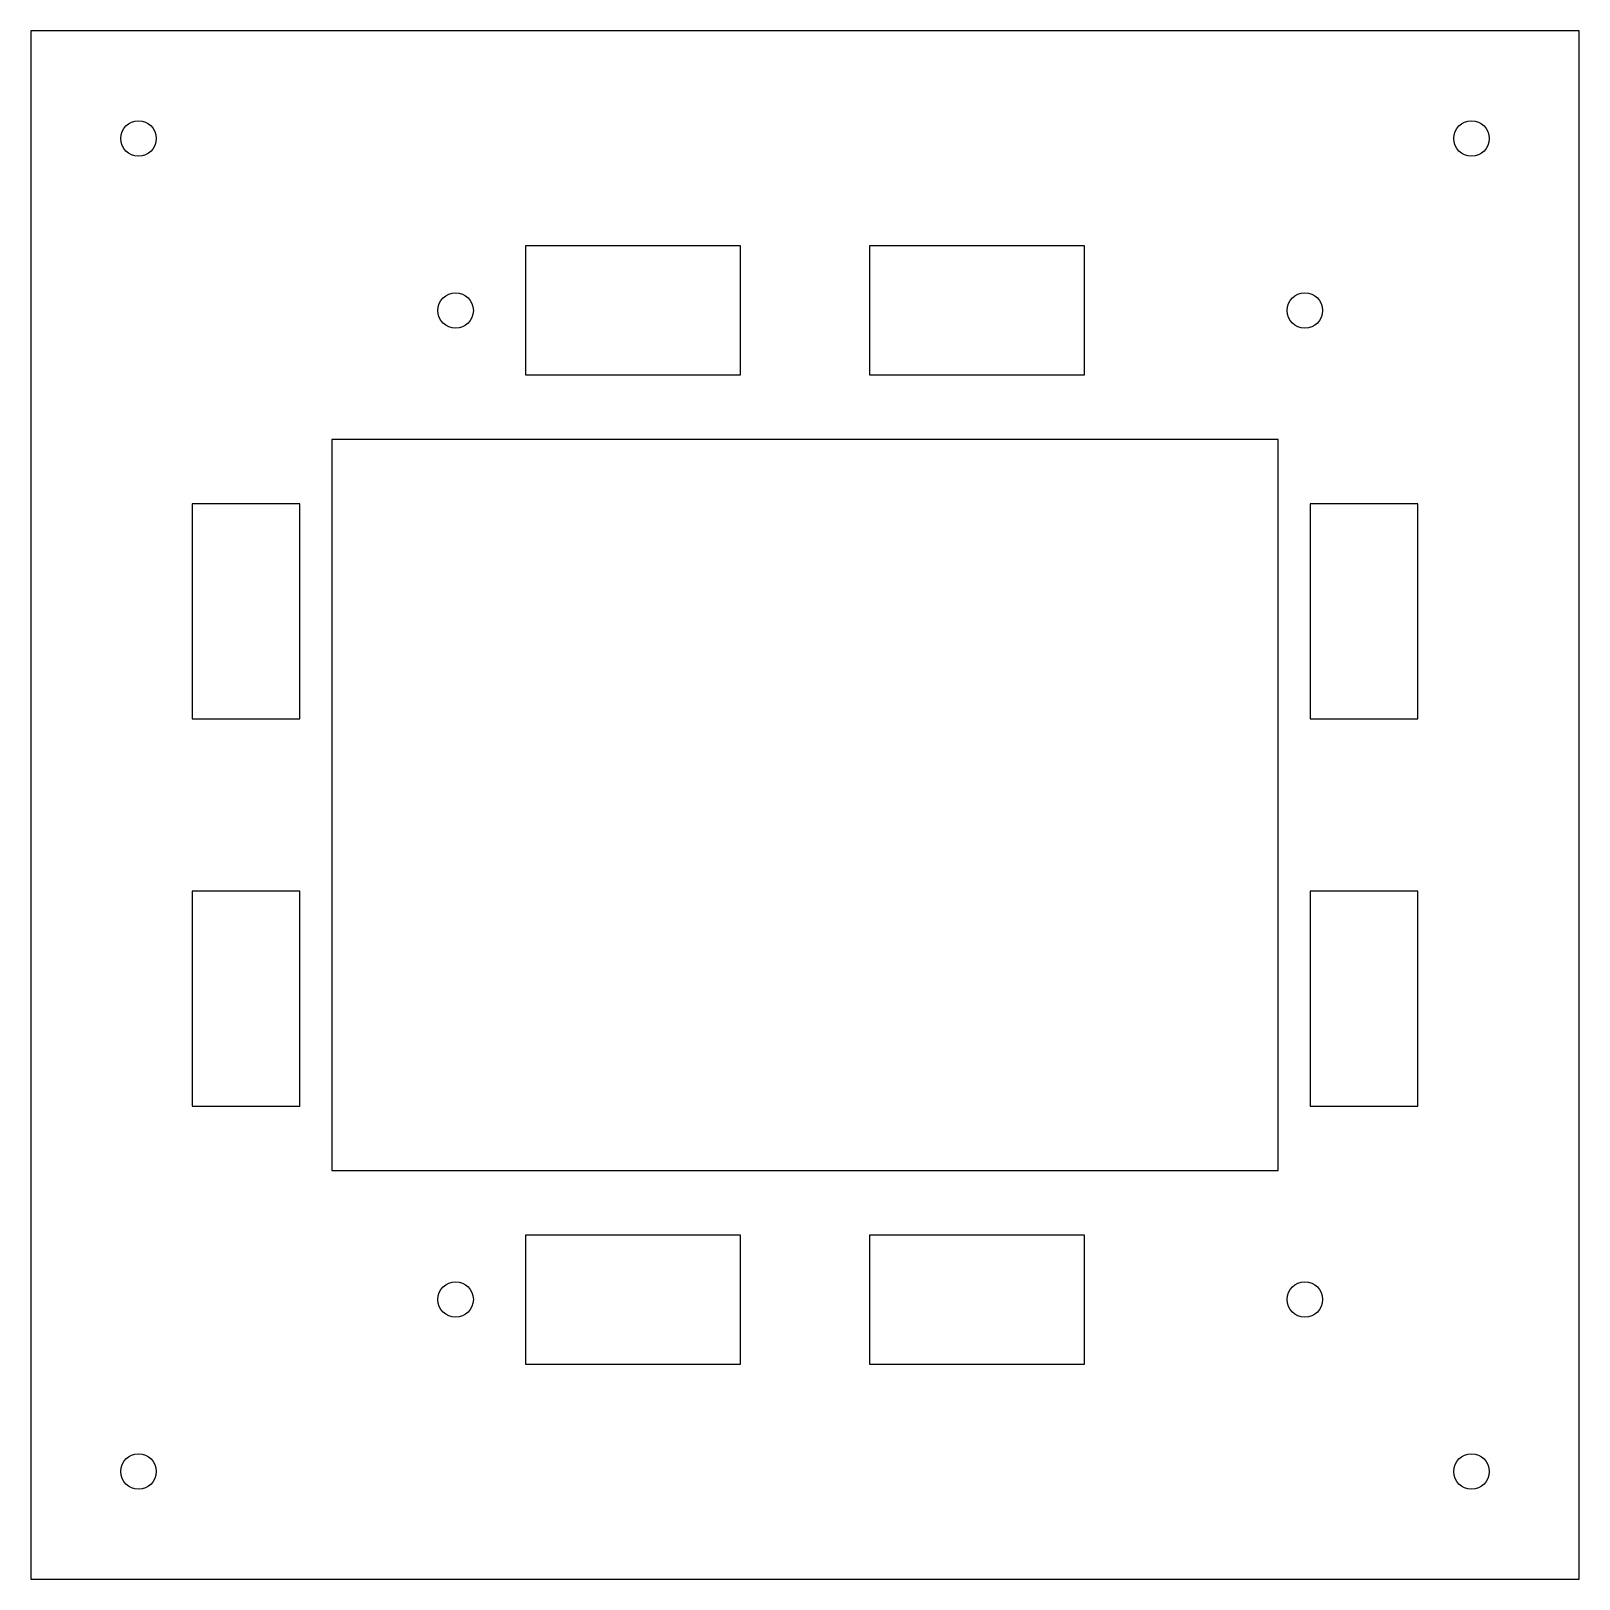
# Model space of a CAD drawing. Header units: millimetres. Extents: x -72 to 72, y -72 to 72.
import ezdxf

# ---------------------------------------------------------------- set-up
doc = ezdxf.new("R2010")
doc.units = ezdxf.units.MM

msp = doc.modelspace()

# ---------------------------------------------------------------- linework, layer by layer
at = {"color": 7, "linetype": 'Continuous', "lineweight": 25}
for p, q in [((-72, 72), (-72, -72)), ((72, 72), (-72, 72)), ((72, -72), (72, 72)), ((-26, 52), (-26, 40)), ((-6, 52), (-26, 52)), ((-6, 40), (-6, 52)), ((6, 52), (6, 40)), ((26, 52), (6, 52)), ((26, 40), (26, 52)), ((-26, 40), (-6, 40)), ((6, 40), (26, 40)), ((-44, 34), (-44, -34)), ((44, 34), (-44, 34)), ((44, -34), (44, 34)), ((-57, 28), (-57, 8)), ((-47, 28), (-57, 28)), ((-47, 8), (-47, 28)), ((47, 28), (47, 8)), ((57, 28), (47, 28)), ((57, 8), (57, 28)), ((-57, 8), (-47, 8)), ((47, 8), (57, 8)), ((-57, -8), (-57, -28)), ((-47, -8), (-57, -8)), ((-47, -28), (-47, -8)), ((47, -8), (47, -28)), ((57, -8), (47, -8)), ((57, -28), (57, -8)), ((-57, -28), (-47, -28)), ((47, -28), (57, -28)), ((-44, -34), (44, -34)), ((-26, -40), (-26, -52)), ((-6, -40), (-26, -40)), ((-6, -52), (-6, -40)), ((6, -40), (6, -52)), ((26, -40), (6, -40)), ((26, -52), (26, -40)), ((-26, -52), (-6, -52)), ((6, -52), (26, -52)), ((-72, -72), (72, -72))]:
    msp.add_line(p, q, dxfattribs=at)
for centre in [(-62, 62), (62, 62), (-32.5, 46), (46.5, 46), (-32.5, -46), (46.5, -46), (-62, -62), (62, -62)]:
    msp.add_circle(centre, 1.65, dxfattribs=at)

doc.saveas('drawing.dxf')
